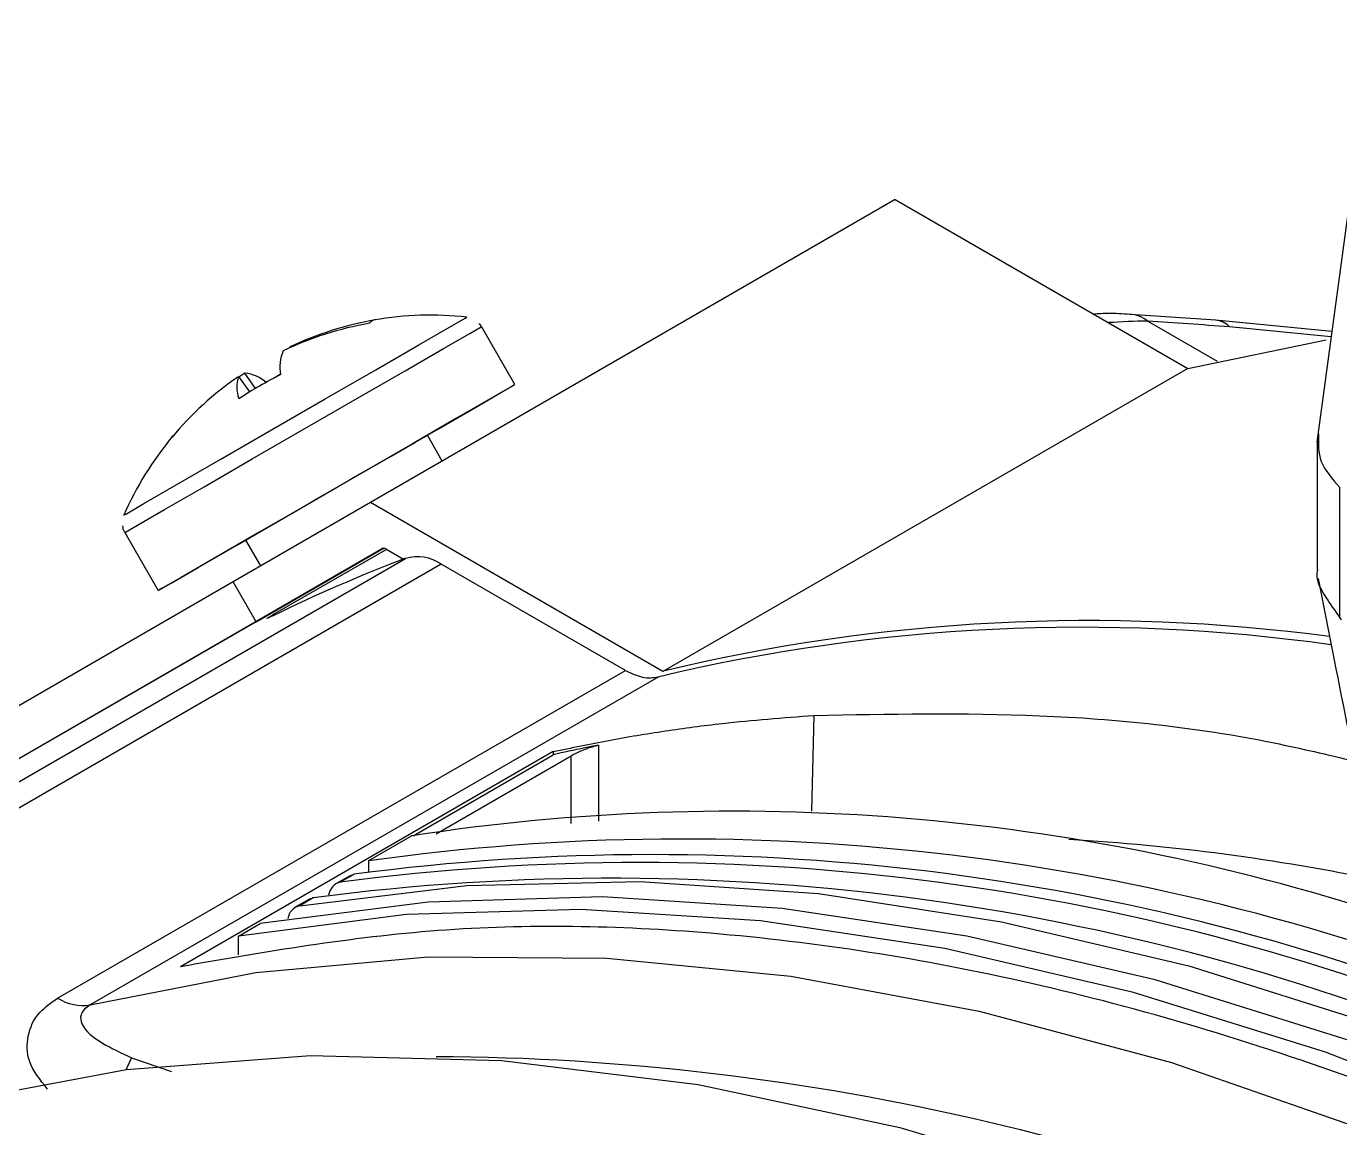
# Model space of a CAD drawing. Extents: x 16.5 to 113.1, y 4.4 to 84.5.
# Drawn here: x 25.122 to 26.148, y 13.945 to 14.806 of the extents above; entities that cross this region are included whole.
import ezdxf

# ---------------------------------------------------------------- set-up
doc = ezdxf.new("R2010")
doc.units = 0
doc.header["$MEASUREMENT"] = 0
doc.layers.add('OBJECT', color=7, linetype='CONTINUOUS')

msp = doc.modelspace()

# ---------------------------------------------------------------- linework, layer by layer
at = {"layer": 'OBJECT'}
for p, q in [((26.1744, 14.8063), (26.1304, 14.4813)), ((25.8009, 14.6709), (25.3908, 14.4341)), ((25.8009, 14.6709), (26.0295, 14.5389)), ((26.0514, 14.5766), (25.9845, 14.5811)), ((25.5037, 14.5262), (25.4775, 14.5716)), ((25.9983, 14.5758), (26.0526, 14.5445)), ((26.1421, 14.5677), (26.0513, 14.5765)), ((26.1415, 14.5637), (26.0622, 14.5714)), ((26.0295, 14.5389), (26.1378, 14.5613)), ((25.3275, 14.5555), (25.3277, 14.555)), ((26.0295, 14.5389), (25.6194, 14.3021)), ((25.2876, 14.5325), (25.2962, 14.5205)), ((25.2925, 14.5353), (25.2879, 14.5321)), ((25.3008, 14.5233), (25.2925, 14.5353)), ((25.4469, 14.4665), (25.4353, 14.4867)), ((26.1308, 14.4822), (26.1308, 14.3818)), ((25.3837, 14.4569), (25.3744, 14.4516)), ((26.1483, 14.4459), (26.1484, 14.4458)), ((26.1483, 14.3443), (26.1483, 14.4459)), ((25.3908, 14.4341), (25.2834, 14.372)), ((25.6194, 14.3021), (25.3908, 14.4341)), ((25.1987, 14.4106), (25.2248, 14.3652)), ((25.2932, 14.4047), (25.3049, 14.3845)), ((25.4008, 14.3983), (24.7269, 14.0093)), ((25.3014, 14.3409), (25.4014, 14.3986)), ((25.4032, 14.3975), (25.314, 14.346)), ((25.4014, 14.3986), (25.4166, 14.3898)), ((24.8992, 14.0909), (25.4182, 14.3904)), ((25.4461, 14.3859), (24.9272, 14.0864)), ((25.59, 14.3029), (25.4461, 14.3859)), ((25.2834, 14.372), (24.9475, 14.1782)), ((25.3014, 14.3409), (25.2834, 14.372)), ((26.1498, 14.3425), (26.1483, 14.3443)), ((25.3014, 14.3409), (24.9655, 14.147)), ((25.1462, 14.0468), (25.59, 14.3029)), ((25.6155, 14.2977), (25.1718, 14.0415)), ((25.7373, 14.2677), (25.7356, 14.1928)), ((25.5335, 14.2394), (25.2424, 14.0713)), ((25.5335, 14.2394), (25.5335, 14.237)), ((25.4242, 14.1737), (25.5335, 14.237)), ((25.4421, 14.1751), (25.5475, 14.2361)), ((25.5475, 14.1833), (25.5475, 14.2361)), ((25.4232, 14.1736), (25.3893, 14.154)), ((25.3893, 14.154), (25.3893, 14.1454)), ((25.3743, 14.1422), (25.3637, 14.1361)), ((25.3777, 14.1435), (25.3672, 14.1374)), ((25.3425, 14.1239), (25.332, 14.1178)), ((25.346, 14.1251), (25.3355, 14.119)), ((25.2876, 14.0953), (25.3046, 14.1051)), ((25.2876, 14.0806), (25.2876, 14.0953)), ((25.2039, 14.0002), (25.2353, 13.9893))]:
    msp.add_line(p, q, dxfattribs=at)
at = {"layer": 'OBJECT', "flags": 128}
for points in [[(25.1979, 14.4241), (25.2, 14.4253), (25.2136, 14.4332), (25.2389, 14.4478), (25.2732, 14.4676), (25.3134, 14.4908), (25.3553, 14.515), (25.395, 14.5379), (25.4285, 14.5572), (25.4526, 14.5711), (25.4648, 14.5782), (25.4661, 14.579)], [(25.1987, 14.4106), (25.1992, 14.4109), (25.2088, 14.4164), (25.2299, 14.4286), (25.2607, 14.4464), (25.2983, 14.4681), (25.3395, 14.4919), (25.3805, 14.5156), (25.4178, 14.5371), (25.4479, 14.5545), (25.4684, 14.5663), (25.4772, 14.5714), (25.4775, 14.5716)], [(25.3151, 14.5312), (25.3176, 14.5328), (25.3205, 14.5346)], [(25.3541, 14.4399), (25.3421, 14.4329), (25.3025, 14.4101), (25.2684, 14.3904), (25.2428, 14.3756), (25.228, 14.3671), (25.2253, 14.3655), (25.235, 14.3711), (25.2561, 14.3833), (25.2868, 14.4011), (25.3245, 14.4228), (25.3656, 14.4466), (25.4067, 14.4702), (25.4439, 14.4918), (25.4741, 14.5092), (25.4945, 14.521), (25.5034, 14.5261), (25.4999, 14.524), (25.4843, 14.5151), (25.4581, 14.4999), (25.4235, 14.4799), (25.3837, 14.4569), (25.3837, 14.4569)], [(25.2932, 14.4047), (25.2955, 14.4061), (25.3075, 14.413), (25.3282, 14.4249), (25.3544, 14.44), (25.382, 14.456), (25.407, 14.4704), (25.4254, 14.4811), (25.4346, 14.4863), (25.4353, 14.4867)], [(25.5689, 14.2445), (25.5689, 14.2194), (25.5689, 14.185)], [(25.3355, 14.119), (25.466, 14.1347), (25.6013, 14.1379), (25.7409, 14.1284), (25.8841, 14.1064), (26.0303, 14.0719), (26.1791, 14.0251), (26.2874, 13.9839)], [(25.3743, 14.1422), (25.3756, 14.1429), (25.3777, 14.1435)], [(27.6931, 12.8489), (27.6364, 12.9144), (27.4959, 13.0678), (27.3517, 13.2127), (27.2043, 13.3486), (27.0544, 13.4749), (26.9026, 13.591), (26.7495, 13.6966), (26.5957, 13.791), (26.442, 13.8741), (26.2889, 13.9453), (26.1371, 14.0044), (25.9872, 14.0512), (25.8398, 14.0855), (25.6956, 14.1071), (25.5551, 14.116), (25.4189, 14.112), (25.2876, 14.0953)], [(27.6931, 12.8786), (27.6534, 12.9242), (27.5129, 13.0776), (27.3686, 13.2225), (27.2213, 13.3584), (27.0714, 13.4847), (26.9195, 13.6008), (26.7664, 13.7064), (26.6127, 13.8008), (26.459, 13.8839), (26.3059, 13.9551), (26.1541, 14.0142), (26.0042, 14.061), (25.8568, 14.0953), (25.7125, 14.1169), (25.572, 14.1258), (25.4359, 14.1218), (25.3046, 14.1051)], [(25.3425, 14.1239), (25.3439, 14.1245), (25.346, 14.1251)], [(25.1718, 14.0415), (25.3011, 14.0668), (25.4359, 14.079), (25.5754, 14.078), (25.7192, 14.0638), (25.8666, 14.0366), (26.0169, 13.9964), (26.1695, 13.9433), (26.3238, 13.8777), (26.4792, 13.7999), (26.6348, 13.71), (26.7901, 13.6086), (26.9444, 13.496), (27.0971, 13.3728), (27.2474, 13.2394), (27.3947, 13.0965), (27.5385, 12.9447), (27.6781, 12.7846), (27.6931, 12.7665)], [(25.0623, 13.9651), (25.2001, 13.9909), (25.3439, 14.0019), (25.4931, 13.998), (25.6469, 13.9792), (25.8045, 13.9456), (25.9652, 13.8974), (26.1283, 13.8349), (26.2467, 13.7811)], [(25.2039, 14.0002), (25.2004, 13.9922), (25.1997, 13.9909)]]:
    msp.add_lwpolyline(points, dxfattribs=at)
at = {"layer": 'OBJECT'}
for centre, radius, start, end in [((25.4379, 14.3181), 0.2624, 83.8332, 99.6554), ((25.9828, 14.5567), 0.0246, 50.8912, 86.6944), ((25.4347, 14.3175), 0.2605, 99.8799, 115.5138), ((25.438, 14.324), 0.2565, 99.7351, 115.5302), ((25.3952, 14.5705), 0.00636, 95.3655, 144.5804), ((26.0491, 14.5582), 0.0186, 45.219, 83.4214), ((25.3534, 14.5399), 0.0334, 157.5772, 190.1269), ((25.4328, 14.3209), 0.2566, 124.4719, 140.2651), ((25.3127, 14.5243), 0.0264, 161.8779, 200.0244), ((25.4603, 14.2544), 0.3126, 116.5455, 123.4559), ((25.2881, 14.5022), 0.0334, 49.8707, 82.392), ((25.4379, 14.3181), 0.2624, 140.3454, 156.1668), ((25.2386, 14.4833), 0.00352, 127.9805, 152.2259), ((25.8378, 13.2812), 1.186, 110.7221, 116.196), ((25.4274, 14.3584), 0.0333, 55.7057, 105.9846), ((25.9523, 12.9233), 1.4185, 82.3804, 103.5725), ((25.945, 12.9225), 1.4141, 82.02, 103.4748), ((25.674, 12.5459), 1.6469, 71.9645, 98.7588), ((25.6341, 12.4098), 1.7613, 68.2261, 97.9894), ((25.8392, 12.503), 1.6706, 78.2944, 86.6561), ((25.6111, 12.3815), 1.7774, 67.6319, 97.5431), ((25.6004, 12.3708), 1.7819, 67.3206, 97.5202), ((25.579, 12.3494), 1.791, 66.6969, 97.4742), ((25.3701, 14.1255), 0.0122, 103.5818, 172.4129), ((25.3383, 14.1072), 0.0122, 103.5818, 172.4129), ((25.1656, 14.0761), 0.0351, 236.5794, 280.1824), ((25.4331, 12.0795), 1.9215, 63.8342, 89.7341)]:
    msp.add_arc(centre, radius, start, end, dxfattribs=at)
for points, knots in [([(25.9842, 14.5811), (25.9786, 14.5815), (25.9692, 14.5821), (25.9598, 14.5816), (25.956, 14.5813)], [0, 0, 0, 0, 0.595875, 1, 1, 1, 1]), ([(25.4773, 14.5714), (25.4771, 14.5721), (25.4767, 14.573), (25.4759, 14.5737), (25.4756, 14.5739)], [0, 0, 0, 0, 0.667005, 1, 1, 1, 1]), ([(25.9983, 14.5758), (25.9983, 14.5758), (25.988, 14.5758), (25.9778, 14.5752), (25.9676, 14.5747)], [0, 0, 0, 0, 0.000067, 1, 1, 1, 1]), ([(26.0622, 14.5714), (26.0406, 14.5729), (26.019, 14.5745), (25.9983, 14.5758), (25.9983, 14.5758)], [0, 0, 0, 0, 0.99997, 1, 1, 1, 1]), ([(26.1318, 14.4877), (26.1315, 14.4804), (26.1311, 14.4655), (26.1425, 14.4525), (26.1483, 14.4459)], [0, 0, 0, 0, 0.4915104, 1, 1, 1, 1]), ([(25.1969, 14.4158), (25.1972, 14.4143), (25.1974, 14.4123), (25.1987, 14.4107), (25.199, 14.4104)], [0, 0, 0, 0, 0.77471, 1, 1, 1, 1]), ([(26.1311, 14.3817), (26.131, 14.3814), (26.1289, 14.3742), (26.1351, 14.3631), (26.1446, 14.3495), (26.1483, 14.3443)], [0, 0, 0, 0, 0.027792, 0.619444, 1, 1, 1, 1]), ([(26.1316, 14.3747), (26.1357, 14.3534), (26.1544, 14.2577), (26.1737, 14.1622), (26.1887, 14.0879)], [0, 0, 0, 0, 0.22164, 1, 1, 1, 1]), ([(25.3143, 14.3454), (25.3129, 14.3447), (25.3104, 14.3435), (25.3095, 14.3432), (25.3103, 14.3438), (25.3119, 14.3448), (25.3134, 14.3457), (25.314, 14.346)], [0, 0, 0, 0, 0.339781, 0.576507, 0.754012, 0.897194, 1, 1, 1, 1]), ([(25.59, 14.3029), (25.5946, 14.3007), (25.6037, 14.2963), (25.6116, 14.2972), (25.6155, 14.2977)], [0, 0, 0, 0, 0.5, 1, 1, 1, 1]), ([(25.7373, 14.2677), (25.7957, 14.2688), (25.9126, 14.2711), (26.0548, 14.2569), (26.1389, 14.237), (26.1598, 14.232)], [0, 0, 0, 0, 0.428824, 0.857649, 1, 1, 1, 1]), ([(25.5335, 14.2394), (25.548, 14.2424), (25.5769, 14.2485), (25.621, 14.2558), (25.6742, 14.2629), (25.7134, 14.2659), (25.7373, 14.2677)], [0, 0, 0, 0, 0.218765, 0.43753, 0.656295, 1, 1, 1, 1]), ([(25.5689, 14.2445), (25.5654, 14.2438), (25.5535, 14.2414), (25.5418, 14.2388), (25.5335, 14.237)], [0, 0, 0, 0, 0.298618, 1, 1, 1, 1]), ([(25.5475, 14.2361), (25.5486, 14.2368), (25.551, 14.238), (25.5553, 14.24), (25.5598, 14.2418), (25.5647, 14.2435), (25.5674, 14.2442), (25.5689, 14.2445)], [0, 0, 0, 0, 0.172842, 0.345192, 0.529672, 0.742964, 1, 1, 1, 1]), ([(27.6931, 12.8324), (27.6223, 12.9138), (27.4717, 13.0869), (27.227, 13.3213), (26.9656, 13.5375), (26.6994, 13.7218), (26.4318, 13.8728), (26.1663, 13.987), (25.9061, 14.0646), (25.6642, 14.1021), (25.4413, 14.1059), (25.3087, 14.0828), (25.2424, 14.0713)], [0, 0, 0, 0, 0.091855, 0.195255, 0.298654, 0.402383, 0.505783, 0.609182, 0.712911, 0.816311, 0.908155, 1, 1, 1, 1]), ([(25.1383, 13.9757), (25.1325, 13.9829), (25.1221, 13.9961), (25.122, 14.0172), (25.1291, 14.0347), (25.1413, 14.0433), (25.1462, 14.0468)], [0, 0, 0, 0, 0.3087738, 0.565026, 0.8233711, 1, 1, 1, 1]), ([(25.1718, 14.0415), (25.1701, 14.0404), (25.1663, 14.0378), (25.1636, 14.0325), (25.1656, 14.0227), (25.1798, 14.0114), (25.1961, 14.0039), (25.2039, 14.0002)], [0, 0, 0, 0, 0.0643079, 0.144324, 0.2802279, 0.6533151, 1, 1, 1, 1])]:
    msp.add_open_spline(points, degree=3, knots=knots, dxfattribs=at)

doc.saveas('drawing.dxf')
